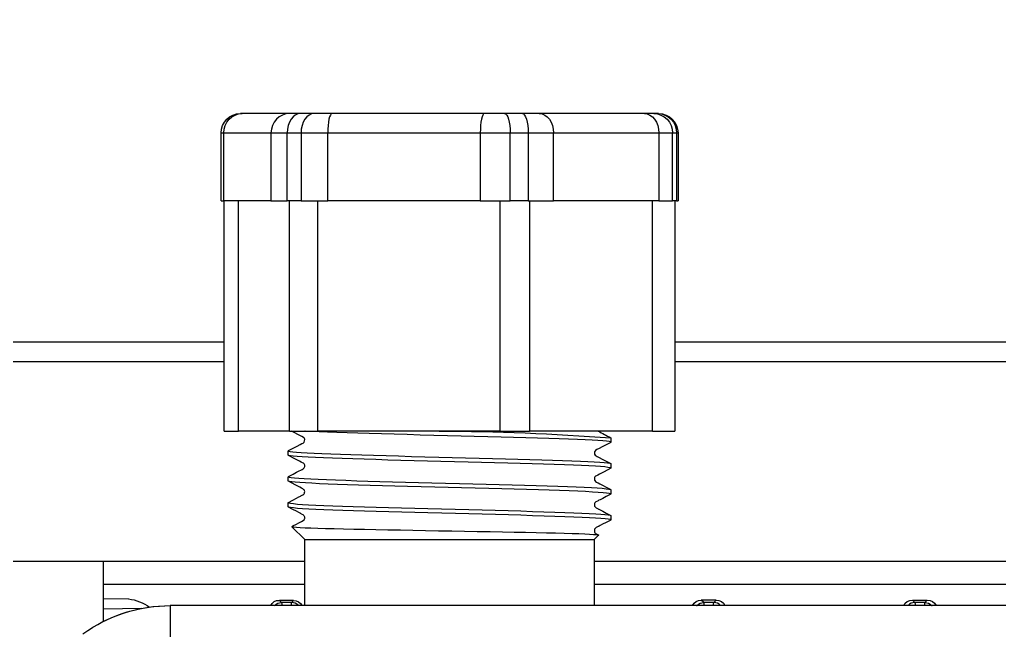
# Model space of a CAD drawing. Header units: millimetres. Extents: x -225363 to 347188, y -782467 to 813415.
# Drawn here: x 50936 to 50986.6, y 20671.1 to 20702.6 of the extents above; entities that cross this region are included whole.
import ezdxf

# ---------------------------------------------------------------- set-up
doc = ezdxf.new("R2010")
doc.units = ezdxf.units.MM

# ---------------------------------------------------------------- blocks, each defined once
blk = doc.blocks.new('MB bom')
at = {"color": 8, "linetype": 'Continuous'}
for p, q in [((-198914.151, 638637.541), (-198914.151, 638700.291)), ((-198903.851, 638630.346), (-198903.851, 638700.291)), ((-198902.851, 638699.291), (-198902.851, 638630.346)), ((-198916.451, 638694.727), (-198916.451, 638604.291)), ((-198915.351, 638626.176), (-198915.351, 638674.257)), ((-198916.437, 638643.605), (-198916.451, 638643.618)), ((-198916.375, 638643.529), (-198916.437, 638643.605)), ((-198916.329, 638643.443), (-198916.375, 638643.529)), ((-198916.3, 638643.349), (-198916.329, 638643.443)), ((-198916.291, 638643.251), (-198916.3, 638643.349)), ((-198916.166, 638643.376), (-198916.291, 638643.251)), ((-198916.291, 638643.251), (-198916.291, 638642.731)), ((-198916.168, 638642.608), (-198916.166, 638643.376)), ((-198916.3, 638642.634), (-198916.329, 638642.54)), ((-198916.291, 638642.731), (-198916.3, 638642.634)), ((-198916.291, 638642.731), (-198916.168, 638642.608)), ((-198916.437, 638642.378), (-198916.451, 638642.364)), ((-198916.375, 638642.453), (-198916.437, 638642.378)), ((-198916.329, 638642.54), (-198916.375, 638642.453)), ((-198914.151, 638626.176), (-198914.151, 638637.541)), ((-198916.451, 638632.718), (-198916.437, 638632.705)), ((-198916.437, 638632.705), (-198916.375, 638632.629)), ((-198916.375, 638632.629), (-198916.329, 638632.543)), ((-198916.329, 638632.543), (-198916.3, 638632.449)), ((-198916.3, 638632.449), (-198916.291, 638632.351)), ((-198916.168, 638632.474), (-198916.291, 638632.351)), ((-198916.291, 638632.351), (-198916.291, 638631.831)), ((-198916.168, 638632.474), (-198916.166, 638631.707)), ((-198916.437, 638631.478), (-198916.375, 638631.553)), ((-198916.375, 638631.553), (-198916.329, 638631.64)), ((-198916.329, 638631.64), (-198916.3, 638631.734)), ((-198916.3, 638631.734), (-198916.291, 638631.831)), ((-198916.291, 638631.831), (-198916.166, 638631.707)), ((-198916.451, 638631.464), (-198916.437, 638631.478)), ((-198895.544, 638630.433), (-198895.544, 638630.503)), ((-198892.044, 638630.503), (-198895.544, 638630.503)), ((-198892.044, 638630.433), (-198892.044, 638630.503)), ((-198895.544, 638630.346), (-198907.444, 638630.346)), ((-198907.444, 638629.18), (-198907.444, 638630.346)), ((-198892.044, 638630.433), (-198895.544, 638630.433)), ((-198895.544, 638630.433), (-198895.544, 638630.329)), ((-198895.544, 638630.329), (-198895.544, 638630.225)), ((-198895.544, 638629.51), (-198895.544, 638630.225)), ((-198895.544, 638630.225), (-198892.044, 638630.225)), ((-198891.849, 638630.414), (-198892.044, 638630.433)), ((-198892.044, 638630.225), (-198892.044, 638630.433)), ((-198891.849, 638630.206), (-198892.044, 638630.225)), ((-198892.044, 638629.51), (-198892.044, 638630.225)), ((-198891.661, 638630.359), (-198891.849, 638630.414)), ((-198891.661, 638630.151), (-198891.849, 638630.206)), ((-198891.488, 638630.268), (-198891.661, 638630.359)), ((-198891.488, 638630.06), (-198891.661, 638630.151)), ((-198891.336, 638630.147), (-198891.488, 638630.268)), ((-198891.336, 638629.939), (-198891.488, 638630.06)), ((-198891.212, 638629.999), (-198891.336, 638630.147)), ((-198891.12, 638629.83), (-198891.212, 638629.999)), ((-198895.544, 638629.51), (-198895.544, 638624.076)), ((-198892.044, 638629.51), (-198895.544, 638629.51)), ((-198891.849, 638629.496), (-198892.044, 638629.51)), ((-198892.044, 638624.076), (-198892.044, 638629.51)), ((-198891.661, 638629.454), (-198891.849, 638629.496)), ((-198891.212, 638629.791), (-198891.336, 638629.939)), ((-198891.12, 638629.622), (-198891.212, 638629.791)), ((-198891.063, 638629.647), (-198891.12, 638629.83)), ((-198891.063, 638629.439), (-198891.12, 638629.622)), ((-198891.044, 638629.456), (-198891.063, 638629.647)), ((-198891.044, 638629.503), (-198891.044, 638629.456)), ((-198907.444, 638629.18), (-198895.544, 638629.18)), ((-198907.444, 638629.18), (-198907.444, 638622.829)), ((-198891.488, 638629.386), (-198891.661, 638629.454)), ((-198891.336, 638629.294), (-198891.488, 638629.386)), ((-198891.212, 638629.182), (-198891.336, 638629.294)), ((-198891.12, 638629.055), (-198891.212, 638629.182)), ((-198891.063, 638628.916), (-198891.12, 638629.055)), ((-198891.044, 638629.248), (-198891.063, 638629.439)), ((-198891.044, 638629.456), (-198891.044, 638629.248)), ((-198891.044, 638629.248), (-198891.044, 638628.772)), ((-198891.044, 638628.772), (-198891.063, 638628.916)), ((-198891.044, 638628.772), (-198891.044, 638623.338)), ((-198912.035, 638627.028), (-198912.158, 638626.79)), ((-198911.802, 638627.037), (-198912.025, 638627.037)), ((-198912.025, 638627.032), (-198912.022, 638627.036)), ((-198912.022, 638627.036), (-198912.004, 638626.995)), ((-198912.004, 638626.995), (-198911.987, 638626.897)), ((-198911.799, 638627.036), (-198911.802, 638627.032)), ((-198911.782, 638626.995), (-198911.799, 638627.036)), ((-198911.671, 638626.795), (-198911.793, 638627.028)), ((-198911.763, 638626.893), (-198911.782, 638626.995)), ((-198910.698, 638627.028), (-198910.819, 638626.795)), ((-198910.465, 638627.037), (-198910.688, 638627.037)), ((-198910.688, 638627.031), (-198910.676, 638627.022)), ((-198910.676, 638627.022), (-198910.658, 638626.948)), ((-198910.658, 638626.948), (-198910.64, 638626.819)), ((-198910.45, 638627.013), (-198910.465, 638627.035)), ((-198910.33, 638626.787), (-198910.455, 638627.028)), ((-198910.432, 638626.932), (-198910.45, 638627.013)), ((-198909.36, 638627.028), (-198909.536, 638626.691)), ((-198909.128, 638627.037), (-198909.351, 638627.037)), ((-198909.351, 638627.032), (-198909.347, 638627.035)), ((-198909.347, 638627.035), (-198909.33, 638626.992)), ((-198909.33, 638626.992), (-198909.312, 638626.888)), ((-198909.121, 638627.032), (-198909.128, 638627.03)), ((-198909.103, 638626.976), (-198909.121, 638627.032)), ((-198908.91, 638626.627), (-198909.118, 638627.027)), ((-198909.085, 638626.863), (-198909.103, 638626.976)), ((-198908.023, 638627.028), (-198908.255, 638626.584)), ((-198907.791, 638627.037), (-198908.014, 638627.037)), ((-198908.014, 638627.032), (-198908, 638627.019)), ((-198908, 638627.019), (-198907.983, 638626.944)), ((-198907.983, 638626.944), (-198907.965, 638626.812)), ((-198912.343, 638626.436), (-198912.358, 638626.406)), ((-198912.315, 638626.49), (-198912.343, 638626.436)), ((-198912.252, 638626.611), (-198912.315, 638626.49)), ((-198912.158, 638626.79), (-198912.252, 638626.611)), ((-198911.987, 638626.897), (-198911.968, 638626.737)), ((-198911.968, 638626.737), (-198911.95, 638626.518)), ((-198911.95, 638626.518), (-198911.932, 638626.251)), ((-198911.745, 638626.732), (-198911.763, 638626.893)), ((-198911.727, 638626.518), (-198911.745, 638626.732)), ((-198911.709, 638626.252), (-198911.727, 638626.518)), ((-198911.577, 638626.614), (-198911.671, 638626.795)), ((-198911.51, 638626.485), (-198911.577, 638626.614)), ((-198911.477, 638626.422), (-198911.51, 638626.485)), ((-198910.981, 638626.485), (-198911.013, 638626.422)), ((-198910.913, 638626.614), (-198910.981, 638626.485)), ((-198910.819, 638626.795), (-198910.913, 638626.614)), ((-198910.64, 638626.819), (-198910.622, 638626.633)), ((-198910.622, 638626.633), (-198910.603, 638626.386)), ((-198910.414, 638626.789), (-198910.432, 638626.932)), ((-198910.395, 638626.587), (-198910.414, 638626.789)), ((-198910.377, 638626.335), (-198910.395, 638626.587)), ((-198910.232, 638626.598), (-198910.33, 638626.787)), ((-198910.161, 638626.463), (-198910.232, 638626.598)), ((-198910.119, 638626.381), (-198910.161, 638626.463)), ((-198909.664, 638626.446), (-198909.709, 638626.358)), ((-198909.536, 638626.691), (-198909.664, 638626.446)), ((-198909.312, 638626.888), (-198909.293, 638626.723)), ((-198909.293, 638626.723), (-198909.275, 638626.509)), ((-198909.275, 638626.509), (-198909.257, 638626.238)), ((-198909.067, 638626.694), (-198909.085, 638626.863)), ((-198909.049, 638626.462), (-198909.067, 638626.694)), ((-198909.03, 638626.175), (-198909.049, 638626.462)), ((-198908.788, 638626.394), (-198908.91, 638626.627)), ((-198908.255, 638626.584), (-198908.336, 638626.428)), ((-198907.965, 638626.812), (-198907.947, 638626.619)), ((-198907.947, 638626.619), (-198907.928, 638626.366)), ((-198913.044, 638626.176), (-198916.451, 638626.176)), ((-198912.815, 638626.405), (-198913.044, 638626.176)), ((-198913.044, 638611.236), (-198913.044, 638626.176)), ((-198912.808, 638626.408), (-198912.812, 638626.401)), ((-198912.796, 638626.373), (-198912.808, 638626.408)), ((-198912.773, 638626.342), (-198912.805, 638626.405)), ((-198912.785, 638626.284), (-198912.796, 638626.373)), ((-198912.772, 638626.137), (-198912.785, 638626.284)), ((-198912.74, 638626.279), (-198912.773, 638626.342)), ((-198912.76, 638625.935), (-198912.772, 638626.137)), ((-198912.748, 638625.686), (-198912.76, 638625.935)), ((-198912.711, 638626.237), (-198912.74, 638626.279)), ((-198912.686, 638626.215), (-198912.711, 638626.237)), ((-198912.66, 638626.199), (-198912.686, 638626.215)), ((-198912.633, 638626.189), (-198912.66, 638626.199)), ((-198912.608, 638626.183), (-198912.633, 638626.189)), ((-198912.544, 638626.185), (-198912.608, 638626.183)), ((-198912.506, 638626.198), (-198912.544, 638626.185)), ((-198912.492, 638626.206), (-198912.506, 638626.198)), ((-198912.469, 638626.222), (-198912.492, 638626.206)), ((-198912.421, 638626.285), (-198912.469, 638626.222)), ((-198912.37, 638626.384), (-198912.421, 638626.285)), ((-198912.358, 638626.406), (-198912.37, 638626.384)), ((-198911.932, 638626.251), (-198911.914, 638625.931)), ((-198911.914, 638625.931), (-198911.895, 638625.551)), ((-198911.69, 638625.921), (-198911.709, 638626.252)), ((-198911.466, 638626.401), (-198911.477, 638626.422)), ((-198911.459, 638626.388), (-198911.466, 638626.401)), ((-198911.436, 638626.342), (-198911.459, 638626.388)), ((-198911.398, 638626.269), (-198911.436, 638626.342)), ((-198911.359, 638626.222), (-198911.398, 638626.269)), ((-198911.332, 638626.203), (-198911.359, 638626.222)), ((-198911.315, 638626.195), (-198911.332, 638626.203)), ((-198911.27, 638626.183), (-198911.315, 638626.195)), ((-198911.213, 638626.184), (-198911.27, 638626.183)), ((-198911.182, 638626.192), (-198911.213, 638626.184)), ((-198911.142, 638626.214), (-198911.182, 638626.192)), ((-198911.094, 638626.265), (-198911.142, 638626.214)), ((-198911.055, 638626.342), (-198911.094, 638626.265)), ((-198911.037, 638626.376), (-198911.055, 638626.342)), ((-198911.013, 638626.422), (-198911.037, 638626.376)), ((-198910.603, 638626.386), (-198910.585, 638626.081)), ((-198910.585, 638626.081), (-198910.567, 638625.735)), ((-198910.359, 638626.032), (-198910.377, 638626.335)), ((-198910.34, 638625.664), (-198910.359, 638626.032)), ((-198910.096, 638626.337), (-198910.119, 638626.381)), ((-198910.076, 638626.299), (-198910.096, 638626.337)), ((-198910.038, 638626.238), (-198910.076, 638626.299)), ((-198909.992, 638626.202), (-198910.038, 638626.238)), ((-198909.971, 638626.192), (-198909.992, 638626.202)), ((-198909.933, 638626.183), (-198909.971, 638626.192)), ((-198909.874, 638626.184), (-198909.933, 638626.183)), ((-198909.84, 638626.194), (-198909.874, 638626.184)), ((-198909.802, 638626.216), (-198909.84, 638626.194)), ((-198909.772, 638626.245), (-198909.802, 638626.216)), ((-198909.743, 638626.293), (-198909.772, 638626.245)), ((-198909.709, 638626.358), (-198909.743, 638626.293)), ((-198909.257, 638626.238), (-198909.238, 638625.907)), ((-198909.012, 638625.841), (-198909.03, 638626.175)), ((-198908.771, 638626.362), (-198908.788, 638626.394)), ((-198908.758, 638626.336), (-198908.771, 638626.362)), ((-198908.724, 638626.27), (-198908.758, 638626.336)), ((-198908.691, 638626.228), (-198908.724, 638626.27)), ((-198908.631, 638626.192), (-198908.691, 638626.228)), ((-198908.598, 638626.183), (-198908.631, 638626.192)), ((-198908.517, 638626.189), (-198908.598, 638626.183)), ((-198908.439, 638626.241), (-198908.517, 638626.189)), ((-198908.393, 638626.318), (-198908.439, 638626.241)), ((-198908.336, 638626.428), (-198908.393, 638626.318)), ((-198907.928, 638626.366), (-198907.91, 638626.068)), ((-198907.91, 638626.068), (-198907.892, 638625.718)), ((-198912.736, 638625.39), (-198912.748, 638625.686)), ((-198911.895, 638625.551), (-198911.877, 638625.118)), ((-198911.672, 638625.54), (-198911.69, 638625.921)), ((-198911.654, 638625.119), (-198911.672, 638625.54)), ((-198910.567, 638625.735), (-198910.549, 638625.337)), ((-198910.322, 638625.249), (-198910.34, 638625.664)), ((-198909.238, 638625.907), (-198909.22, 638625.522)), ((-198909.22, 638625.522), (-198909.202, 638625.102)), ((-198908.994, 638625.461), (-198909.012, 638625.841)), ((-198908.976, 638625.018), (-198908.994, 638625.461)), ((-198907.892, 638625.718), (-198907.874, 638625.309)), ((-198912.724, 638625.03), (-198912.736, 638625.39)), ((-198912.712, 638624.625), (-198912.724, 638625.03)), ((-198911.877, 638625.118), (-198911.86, 638624.656)), ((-198911.637, 638624.657), (-198911.654, 638625.119)), ((-198910.549, 638625.337), (-198910.531, 638624.884)), ((-198910.305, 638624.796), (-198910.322, 638625.249)), ((-198909.202, 638625.102), (-198909.185, 638624.634)), ((-198908.959, 638624.532), (-198908.976, 638625.018)), ((-198907.874, 638625.309), (-198907.856, 638624.849)), ((-198912.701, 638624.186), (-198912.712, 638624.625)), ((-198911.86, 638624.656), (-198911.843, 638624.149)), ((-198911.62, 638624.135), (-198911.637, 638624.657)), ((-198910.531, 638624.884), (-198910.514, 638624.382)), ((-198910.288, 638624.305), (-198910.305, 638624.796)), ((-198909.185, 638624.634), (-198909.168, 638624.114)), ((-198908.942, 638624.015), (-198908.959, 638624.532)), ((-198907.856, 638624.849), (-198907.839, 638624.362)), ((-198912.689, 638623.71), (-198912.701, 638624.186)), ((-198911.843, 638624.149), (-198911.825, 638623.593)), ((-198911.602, 638623.577), (-198911.62, 638624.135)), ((-198910.514, 638624.382), (-198910.496, 638623.857)), ((-198910.27, 638623.755), (-198910.288, 638624.305)), ((-198909.168, 638624.114), (-198909.15, 638623.551)), ((-198908.924, 638623.465), (-198908.942, 638624.015)), ((-198907.839, 638624.362), (-198907.822, 638623.833)), ((-198895.544, 638622.768), (-198895.544, 638624.076)), ((-198895.544, 638624.076), (-198892.044, 638624.076)), ((-198891.849, 638624.062), (-198892.044, 638624.076)), ((-198892.044, 638622.768), (-198892.044, 638624.076)), ((-198891.661, 638624.02), (-198891.849, 638624.062)), ((-198891.488, 638623.952), (-198891.661, 638624.02)), ((-198891.336, 638623.86), (-198891.488, 638623.952)), ((-198912.677, 638623.18), (-198912.689, 638623.71)), ((-198911.825, 638623.593), (-198911.807, 638622.996)), ((-198911.584, 638622.997), (-198911.602, 638623.577)), ((-198910.496, 638623.857), (-198910.479, 638623.294)), ((-198910.252, 638623.172), (-198910.27, 638623.755)), ((-198909.15, 638623.551), (-198909.132, 638622.973)), ((-198908.906, 638622.861), (-198908.924, 638623.465)), ((-198907.822, 638623.833), (-198907.804, 638623.255)), ((-198891.212, 638623.748), (-198891.336, 638623.86)), ((-198891.12, 638623.62), (-198891.212, 638623.748)), ((-198891.063, 638623.482), (-198891.12, 638623.62)), ((-198891.044, 638623.338), (-198891.063, 638623.482)), ((-198912.665, 638622.621), (-198912.677, 638623.18)), ((-198911.807, 638622.996), (-198911.789, 638622.39)), ((-198911.566, 638622.391), (-198911.584, 638622.997)), ((-198910.479, 638623.294), (-198910.46, 638622.685)), ((-198910.234, 638622.57), (-198910.252, 638623.172)), ((-198909.132, 638622.973), (-198909.114, 638622.362)), ((-198907.804, 638623.255), (-198907.785, 638622.639)), ((-198891.044, 638623.338), (-198891.044, 638622.466)), ((-198912.653, 638622.044), (-198912.665, 638622.621)), ((-198911.789, 638622.39), (-198911.77, 638621.754)), ((-198911.547, 638621.736), (-198911.566, 638622.391)), ((-198910.46, 638622.685), (-198910.442, 638622.042)), ((-198910.216, 638621.946), (-198910.234, 638622.57)), ((-198908.887, 638622.231), (-198908.906, 638622.861)), ((-198907.785, 638622.639), (-198907.767, 638622.018)), ((-198895.544, 638622.829), (-198907.444, 638622.829)), ((-198907.444, 638621.329), (-198907.444, 638622.829)), ((-198895.544, 638622.768), (-198895.544, 638622.306)), ((-198892.044, 638622.768), (-198895.544, 638622.768)), ((-198891.849, 638622.762), (-198892.044, 638622.768)), ((-198892.044, 638621.844), (-198892.044, 638622.768)), ((-198891.661, 638622.745), (-198891.849, 638622.762)), ((-198891.488, 638622.717), (-198891.661, 638622.745)), ((-198891.336, 638622.68), (-198891.488, 638622.717)), ((-198891.212, 638622.634), (-198891.336, 638622.68)), ((-198891.12, 638622.581), (-198891.212, 638622.634)), ((-198891.063, 638622.525), (-198891.12, 638622.581)), ((-198891.044, 638622.466), (-198891.063, 638622.525)), ((-198891.044, 638622.466), (-198891.044, 638621.542)), ((-198912.641, 638621.448), (-198912.653, 638622.044)), ((-198910.442, 638622.042), (-198910.424, 638621.399)), ((-198910.197, 638621.276), (-198910.216, 638621.946)), ((-198909.114, 638622.362), (-198909.095, 638621.711)), ((-198908.869, 638621.59), (-198908.887, 638622.231)), ((-198907.767, 638622.018), (-198907.749, 638621.369)), ((-198895.544, 638622.306), (-198895.544, 638621.844)), ((-198912.629, 638620.8), (-198912.641, 638621.448)), ((-198911.77, 638621.754), (-198911.752, 638621.083)), ((-198911.528, 638621.064), (-198911.547, 638621.736)), ((-198910.424, 638621.399), (-198910.405, 638620.732)), ((-198909.095, 638621.711), (-198909.077, 638621.033)), ((-198908.851, 638620.933), (-198908.869, 638621.59)), ((-198895.544, 638620.293), (-198895.544, 638621.844)), ((-198895.544, 638621.844), (-198892.044, 638621.844)), ((-198891.849, 638621.838), (-198892.044, 638621.844)), ((-198892.044, 638620.293), (-198892.044, 638621.844)), ((-198891.661, 638621.821), (-198891.849, 638621.838)), ((-198891.488, 638621.793), (-198891.661, 638621.821)), ((-198891.336, 638621.756), (-198891.488, 638621.793)), ((-198891.212, 638621.71), (-198891.336, 638621.756)), ((-198891.12, 638621.657), (-198891.212, 638621.71)), ((-198891.063, 638621.601), (-198891.12, 638621.657)), ((-198891.044, 638621.542), (-198891.063, 638621.601)), ((-198891.044, 638621.542), (-198891.044, 638620.507)), ((-198911.752, 638621.083), (-198911.733, 638620.389)), ((-198911.51, 638620.39), (-198911.528, 638621.064)), ((-198910.179, 638620.592), (-198910.197, 638621.276)), ((-198909.077, 638621.033), (-198909.059, 638620.363)), ((-198908.832, 638620.236), (-198908.851, 638620.933)), ((-198907.749, 638621.369), (-198907.73, 638620.687)), ((-198907.444, 638621.331), (-198907.444, 638611.889)), ((-198907.444, 638621.329), (-198895.544, 638621.329)), ((-198912.617, 638620.141), (-198912.629, 638620.8)), ((-198911.733, 638620.389), (-198911.716, 638619.708)), ((-198911.493, 638619.709), (-198911.51, 638620.39)), ((-198910.405, 638620.732), (-198910.387, 638620.037)), ((-198910.161, 638619.909), (-198910.179, 638620.592)), ((-198909.059, 638620.363), (-198909.041, 638619.677)), ((-198907.73, 638620.687), (-198907.712, 638619.986)), ((-198891.212, 638620.388), (-198891.336, 638620.356)), ((-198891.12, 638620.425), (-198891.212, 638620.388)), ((-198891.063, 638620.466), (-198891.12, 638620.425)), ((-198891.044, 638620.507), (-198891.063, 638620.466)), ((-198891.044, 638620.507), (-198891.044, 638612.635)), ((-198912.605, 638619.484), (-198912.617, 638620.141)), ((-198910.387, 638620.037), (-198910.369, 638619.326)), ((-198910.144, 638619.222), (-198910.161, 638619.909)), ((-198908.814, 638619.533), (-198908.832, 638620.236)), ((-198907.712, 638619.986), (-198907.694, 638619.3)), ((-198895.544, 638620.293), (-198895.544, 638612.42)), ((-198892.044, 638620.293), (-198895.544, 638620.293)), ((-198891.849, 638620.297), (-198892.044, 638620.293)), ((-198892.044, 638612.42), (-198892.044, 638620.293)), ((-198891.661, 638620.309), (-198891.849, 638620.297)), ((-198891.488, 638620.329), (-198891.661, 638620.309)), ((-198891.336, 638620.356), (-198891.488, 638620.329)), ((-198912.594, 638618.825), (-198912.605, 638619.484)), ((-198911.716, 638619.708), (-198911.698, 638619.015)), ((-198911.475, 638618.996), (-198911.493, 638619.709)), ((-198909.041, 638619.677), (-198909.023, 638618.969)), ((-198908.797, 638618.839), (-198908.814, 638619.533)), ((-198911.698, 638619.015), (-198911.681, 638618.305)), ((-198911.458, 638618.286), (-198911.475, 638618.996)), ((-198910.369, 638619.326), (-198910.352, 638618.637)), ((-198910.126, 638618.507), (-198910.144, 638619.222)), ((-198909.023, 638618.969), (-198909.006, 638618.253)), ((-198907.694, 638619.3), (-198907.677, 638618.605)), ((-198912.582, 638618.141), (-198912.594, 638618.825)), ((-198910.352, 638618.637), (-198910.335, 638617.942)), ((-198910.108, 638617.798), (-198910.126, 638618.507)), ((-198908.78, 638618.149), (-198908.797, 638618.839)), ((-198907.677, 638618.605), (-198907.66, 638617.896)), ((-198912.57, 638617.464), (-198912.582, 638618.141)), ((-198911.681, 638618.305), (-198911.663, 638617.592)), ((-198911.44, 638617.594), (-198911.458, 638618.286)), ((-198910.335, 638617.942), (-198910.317, 638617.239)), ((-198909.006, 638618.253), (-198908.988, 638617.566)), ((-198908.762, 638617.438), (-198908.78, 638618.149)), ((-198907.66, 638617.896), (-198907.642, 638617.188)), ((-198912.559, 638616.81), (-198912.57, 638617.464)), ((-198911.663, 638617.592), (-198911.645, 638616.913)), ((-198911.423, 638616.914), (-198911.44, 638617.594)), ((-198910.091, 638617.111), (-198910.108, 638617.798)), ((-198908.988, 638617.566), (-198908.971, 638616.882)), ((-198908.744, 638616.742), (-198908.762, 638617.438)), ((-198911.645, 638616.913), (-198911.627, 638616.241)), ((-198911.404, 638616.223), (-198911.423, 638616.914)), ((-198910.317, 638617.239), (-198910.299, 638616.541)), ((-198910.073, 638616.44), (-198910.091, 638617.111)), ((-198908.971, 638616.882), (-198908.952, 638616.197)), ((-198907.642, 638617.188), (-198907.624, 638616.515)), ((-198912.547, 638616.172), (-198912.559, 638616.81)), ((-198910.299, 638616.541), (-198910.28, 638615.882)), ((-198910.054, 638615.761), (-198910.073, 638616.44)), ((-198908.726, 638616.074), (-198908.744, 638616.742)), ((-198907.624, 638616.515), (-198907.606, 638615.853)), ((-198912.534, 638615.522), (-198912.547, 638616.172)), ((-198911.627, 638616.241), (-198911.609, 638615.572)), ((-198911.385, 638615.554), (-198911.404, 638616.223)), ((-198910.28, 638615.882), (-198910.262, 638615.239)), ((-198908.952, 638616.197), (-198908.933, 638615.525)), ((-198908.708, 638615.428), (-198908.726, 638616.074)), ((-198907.606, 638615.853), (-198907.587, 638615.197)), ((-198912.522, 638614.9), (-198912.534, 638615.522)), ((-198911.609, 638615.572), (-198911.59, 638614.922)), ((-198911.367, 638614.923), (-198911.385, 638615.554)), ((-198910.036, 638615.108), (-198910.054, 638615.761)), ((-198908.933, 638615.525), (-198908.915, 638614.898)), ((-198908.689, 638614.783), (-198908.708, 638615.428)), ((-198912.51, 638614.318), (-198912.522, 638614.9)), ((-198911.59, 638614.922), (-198911.572, 638614.32)), ((-198911.349, 638614.321), (-198911.367, 638614.923)), ((-198910.262, 638615.239), (-198910.244, 638614.606)), ((-198910.017, 638614.494), (-198910.036, 638615.108)), ((-198908.915, 638614.898), (-198908.897, 638614.294)), ((-198907.587, 638615.197), (-198907.568, 638614.561)), ((-198912.498, 638613.77), (-198912.51, 638614.318)), ((-198911.572, 638614.32), (-198911.554, 638613.745)), ((-198911.331, 638613.73), (-198911.349, 638614.321)), ((-198910.244, 638614.606), (-198910.225, 638613.999)), ((-198910, 638613.913), (-198910.017, 638614.494)), ((-198908.897, 638614.294), (-198908.879, 638613.708)), ((-198908.671, 638614.172), (-198908.689, 638614.783)), ((-198907.568, 638614.561), (-198907.551, 638613.977)), ((-198910.225, 638613.999), (-198910.208, 638613.446)), ((-198909.981, 638613.346), (-198910, 638613.913)), ((-198908.653, 638613.605), (-198908.671, 638614.172)), ((-198907.551, 638613.977), (-198907.533, 638613.422)), ((-198912.487, 638613.234), (-198912.498, 638613.77)), ((-198911.554, 638613.745), (-198911.536, 638613.193)), ((-198911.313, 638613.179), (-198911.331, 638613.73)), ((-198910.208, 638613.446), (-198910.19, 638612.926)), ((-198909.964, 638612.823), (-198909.981, 638613.346)), ((-198908.879, 638613.708), (-198908.861, 638613.155)), ((-198908.636, 638613.077), (-198908.653, 638613.605)), ((-198907.533, 638613.422), (-198907.515, 638612.893)), ((-198912.475, 638612.742), (-198912.487, 638613.234)), ((-198911.536, 638613.193), (-198911.519, 638612.678)), ((-198911.296, 638612.678), (-198911.313, 638613.179)), ((-198910.19, 638612.926), (-198910.173, 638612.436)), ((-198909.947, 638612.352), (-198909.964, 638612.823)), ((-198908.861, 638613.155), (-198908.844, 638612.66)), ((-198908.618, 638612.571), (-198908.636, 638613.077)), ((-198907.515, 638612.893), (-198907.498, 638612.402)), ((-198912.464, 638612.303), (-198912.475, 638612.742)), ((-198912.452, 638611.91), (-198912.464, 638612.303)), ((-198911.519, 638612.678), (-198911.502, 638612.222)), ((-198911.279, 638612.223), (-198911.296, 638612.678)), ((-198910.173, 638612.436), (-198910.155, 638611.989)), ((-198909.929, 638611.927), (-198909.947, 638612.352)), ((-198908.844, 638612.66), (-198908.827, 638612.203)), ((-198908.6, 638612.113), (-198908.618, 638612.571)), ((-198907.498, 638612.402), (-198907.48, 638611.973)), ((-198895.544, 638611.041), (-198895.544, 638612.42)), ((-198895.544, 638612.42), (-198892.044, 638612.42)), ((-198891.849, 638612.424), (-198892.044, 638612.42)), ((-198892.044, 638611.041), (-198892.044, 638612.42)), ((-198891.661, 638612.436), (-198891.849, 638612.424)), ((-198891.488, 638612.456), (-198891.661, 638612.436)), ((-198891.336, 638612.483), (-198891.488, 638612.456)), ((-198891.212, 638612.516), (-198891.336, 638612.483)), ((-198891.12, 638612.553), (-198891.212, 638612.516)), ((-198891.063, 638612.593), (-198891.12, 638612.553)), ((-198891.044, 638612.635), (-198891.063, 638612.593)), ((-198891.044, 638612.635), (-198891.044, 638611.716)), ((-198912.44, 638611.55), (-198912.452, 638611.91)), ((-198911.502, 638612.222), (-198911.484, 638611.809)), ((-198911.484, 638611.809), (-198911.466, 638611.436)), ((-198911.261, 638611.798), (-198911.279, 638612.223)), ((-198911.242, 638611.427), (-198911.261, 638611.798)), ((-198910.155, 638611.989), (-198910.137, 638611.604)), ((-198909.911, 638611.537), (-198909.929, 638611.927)), ((-198908.827, 638612.203), (-198908.809, 638611.783)), ((-198908.809, 638611.783), (-198908.79, 638611.411)), ((-198908.583, 638611.712), (-198908.6, 638612.113)), ((-198907.48, 638611.973), (-198907.463, 638611.587)), ((-198895.544, 638611.889), (-198907.444, 638611.889)), ((-198907.444, 638610.439), (-198907.444, 638611.889)), ((-198912.427, 638611.245), (-198912.44, 638611.55)), ((-198911.466, 638611.436), (-198911.447, 638611.114)), ((-198911.224, 638611.114), (-198911.242, 638611.427)), ((-198910.137, 638611.604), (-198910.119, 638611.266)), ((-198910.119, 638611.266), (-198910.101, 638610.973)), ((-198909.893, 638611.202), (-198909.911, 638611.537)), ((-198908.79, 638611.411), (-198908.772, 638611.103)), ((-198908.565, 638611.361), (-198908.583, 638611.712)), ((-198908.546, 638611.051), (-198908.565, 638611.361)), ((-198907.463, 638611.587), (-198907.444, 638611.245)), ((-198891.212, 638611.341), (-198891.336, 638611.239)), ((-198891.12, 638611.458), (-198891.212, 638611.341)), ((-198891.063, 638611.584), (-198891.12, 638611.458)), ((-198891.044, 638611.716), (-198891.063, 638611.584)), ((-198891.044, 638611.716), (-198891.044, 638610.999)), ((-198916.451, 638611.236), (-198913.044, 638611.236)), ((-198916.451, 638610.918), (-198916.437, 638610.905)), ((-198916.437, 638610.905), (-198916.375, 638610.829)), ((-198916.375, 638610.829), (-198916.329, 638610.743)), ((-198915.351, 638600.825), (-198915.351, 638611.236)), ((-198914.151, 638574.791), (-198914.151, 638611.236)), ((-198913.044, 638611.236), (-198912.375, 638610.568)), ((-198912.415, 638610.999), (-198912.427, 638611.245)), ((-198912.404, 638610.808), (-198912.415, 638610.999)), ((-198912.391, 638610.666), (-198912.404, 638610.808)), ((-198912.34, 638610.617), (-198912.245, 638610.798)), ((-198912.245, 638610.798), (-198912.178, 638610.927)), ((-198912.178, 638610.927), (-198912.145, 638610.99)), ((-198912.145, 638610.99), (-198912.121, 638611.036)), ((-198912.121, 638611.036), (-198912.104, 638611.07)), ((-198912.104, 638611.07), (-198912.064, 638611.147)), ((-198912.064, 638611.147), (-198912.017, 638611.198)), ((-198912.017, 638611.198), (-198911.977, 638611.219)), ((-198911.977, 638611.219), (-198911.947, 638611.228)), ((-198911.947, 638611.228), (-198911.89, 638611.229)), ((-198911.89, 638611.229), (-198911.845, 638611.217)), ((-198911.845, 638611.217), (-198911.828, 638611.209)), ((-198911.828, 638611.209), (-198911.8, 638611.19)), ((-198911.8, 638611.19), (-198911.761, 638611.143)), ((-198911.761, 638611.143), (-198911.723, 638611.07)), ((-198911.723, 638611.07), (-198911.7, 638611.024)), ((-198911.7, 638611.024), (-198911.692, 638611.011)), ((-198911.692, 638611.011), (-198911.682, 638610.99)), ((-198911.682, 638610.99), (-198911.649, 638610.927)), ((-198911.649, 638610.927), (-198911.582, 638610.798)), ((-198911.582, 638610.798), (-198911.488, 638610.617)), ((-198911.447, 638611.114), (-198911.429, 638610.856)), ((-198911.429, 638610.856), (-198911.411, 638610.651)), ((-198911.206, 638610.856), (-198911.224, 638611.114)), ((-198911.187, 638610.646), (-198911.206, 638610.856)), ((-198911, 638610.622), (-198910.907, 638610.801)), ((-198910.907, 638610.801), (-198910.843, 638610.923)), ((-198910.843, 638610.923), (-198910.816, 638610.976)), ((-198910.816, 638610.976), (-198910.8, 638611.006)), ((-198910.8, 638611.006), (-198910.789, 638611.028)), ((-198910.789, 638611.028), (-198910.738, 638611.127)), ((-198910.738, 638611.127), (-198910.689, 638611.191)), ((-198910.689, 638611.191), (-198910.667, 638611.206)), ((-198910.667, 638611.206), (-198910.653, 638611.214)), ((-198910.653, 638611.214), (-198910.615, 638611.227)), ((-198910.615, 638611.227), (-198910.551, 638611.229)), ((-198910.551, 638611.229), (-198910.525, 638611.223)), ((-198910.525, 638611.223), (-198910.499, 638611.213)), ((-198910.499, 638611.213), (-198910.472, 638611.197)), ((-198910.472, 638611.197), (-198910.448, 638611.175)), ((-198910.448, 638611.175), (-198910.418, 638611.133)), ((-198910.418, 638611.133), (-198910.386, 638611.07)), ((-198910.386, 638611.07), (-198910.341, 638610.983)), ((-198910.341, 638610.983), (-198910.211, 638610.733)), ((-198910.101, 638610.973), (-198910.082, 638610.736)), ((-198909.874, 638610.926), (-198909.893, 638611.202)), ((-198909.856, 638610.706), (-198909.874, 638610.926)), ((-198909.661, 638610.625), (-198909.564, 638610.811)), ((-198909.564, 638610.811), (-198909.496, 638610.943)), ((-198909.496, 638610.943), (-198909.455, 638611.021)), ((-198909.455, 638611.021), (-198909.435, 638611.06)), ((-198909.435, 638611.06), (-198909.417, 638611.095)), ((-198909.417, 638611.095), (-198909.384, 638611.156)), ((-198909.384, 638611.156), (-198909.339, 638611.2)), ((-198909.339, 638611.2), (-198909.269, 638611.229)), ((-198909.269, 638611.229), (-198909.207, 638611.228)), ((-198909.207, 638611.228), (-198909.172, 638611.218)), ((-198909.172, 638611.218), (-198909.134, 638611.196)), ((-198909.134, 638611.196), (-198909.103, 638611.167)), ((-198909.103, 638611.167), (-198909.075, 638611.12)), ((-198909.075, 638611.12), (-198909.041, 638611.054)), ((-198909.041, 638611.054), (-198908.995, 638610.966)), ((-198908.995, 638610.966), (-198908.868, 638610.721)), ((-198908.772, 638611.103), (-198908.754, 638610.846)), ((-198908.754, 638610.846), (-198908.736, 638610.639)), ((-198908.527, 638610.799), (-198908.546, 638611.051)), ((-198908.509, 638610.608), (-198908.527, 638610.799)), ((-198908.319, 638610.636), (-198908.213, 638610.839)), ((-198908.213, 638610.839), (-198908.132, 638610.995)), ((-198908.132, 638610.995), (-198908.087, 638611.082)), ((-198908.087, 638611.082), (-198908.055, 638611.144)), ((-198908.055, 638611.144), (-198908.008, 638611.197)), ((-198908.008, 638611.197), (-198907.941, 638611.227)), ((-198907.941, 638611.227), (-198907.872, 638611.228)), ((-198907.872, 638611.228), (-198907.818, 638611.21)), ((-198907.818, 638611.21), (-198907.794, 638611.194)), ((-198907.794, 638611.194), (-198907.766, 638611.167)), ((-198907.766, 638611.167), (-198907.718, 638611.082)), ((-198907.718, 638611.082), (-198907.631, 638610.913)), ((-198907.631, 638610.913), (-198907.51, 638610.681)), ((-198907.444, 638611.245), (-198907.444, 638611.238)), ((-198895.544, 638611.041), (-198895.544, 638610.683)), ((-198892.044, 638611.041), (-198895.544, 638611.041)), ((-198891.849, 638611.054), (-198892.044, 638611.041)), ((-198892.044, 638610.325), (-198892.044, 638611.041)), ((-198891.661, 638611.093), (-198891.849, 638611.054)), ((-198891.488, 638611.155), (-198891.661, 638611.093)), ((-198891.336, 638611.239), (-198891.488, 638611.155)), ((-198891.063, 638610.868), (-198891.12, 638610.741)), ((-198891.044, 638610.999), (-198891.063, 638610.868)), ((-198891.044, 638610.999), (-198891.044, 638610.442)), ((-198916.329, 638610.743), (-198916.3, 638610.649)), ((-198916.3, 638610.649), (-198916.291, 638610.551)), ((-198916.188, 638610.654), (-198916.291, 638610.551)), ((-198916.291, 638610.551), (-198916.291, 638610.031)), ((-198916.188, 638610.654), (-198916.179, 638609.92)), ((-198912.38, 638610.585), (-198912.391, 638610.666)), ((-198912.372, 638610.571), (-198912.38, 638610.585)), ((-198912.364, 638610.571), (-198912.34, 638610.617)), ((-198911.488, 638610.617), (-198911.366, 638610.384)), ((-198911.411, 638610.651), (-198911.392, 638610.499)), ((-198911.392, 638610.499), (-198911.374, 638610.406)), ((-198911.374, 638610.406), (-198911.357, 638610.375)), ((-198911.357, 638610.375), (-198911.357, 638610.376)), ((-198911.357, 638610.375), (-198911.134, 638610.375)), ((-198911.169, 638610.496), (-198911.187, 638610.646)), ((-198911.151, 638610.407), (-198911.169, 638610.496)), ((-198911.134, 638610.375), (-198911.151, 638610.407)), ((-198911.134, 638610.376), (-198911.134, 638610.375)), ((-198911.124, 638610.384), (-198911, 638610.622)), ((-198910.211, 638610.733), (-198910.029, 638610.384)), ((-198910.082, 638610.736), (-198910.064, 638610.563)), ((-198910.064, 638610.563), (-198910.046, 638610.444)), ((-198910.046, 638610.444), (-198910.028, 638610.383)), ((-198910.028, 638610.383), (-198910.02, 638610.383)), ((-198910.02, 638610.375), (-198909.797, 638610.375)), ((-198909.838, 638610.536), (-198909.856, 638610.706)), ((-198909.82, 638610.427), (-198909.838, 638610.536)), ((-198909.802, 638610.378), (-198909.82, 638610.427)), ((-198909.797, 638610.381), (-198909.802, 638610.378)), ((-198909.787, 638610.385), (-198909.661, 638610.625)), ((-198908.868, 638610.721), (-198908.692, 638610.384)), ((-198908.736, 638610.639), (-198908.717, 638610.49)), ((-198908.717, 638610.49), (-198908.7, 638610.404)), ((-198908.7, 638610.404), (-198908.683, 638610.375)), ((-198908.683, 638610.375), (-198908.683, 638610.375)), ((-198908.683, 638610.375), (-198908.46, 638610.375)), ((-198908.492, 638610.474), (-198908.509, 638610.608)), ((-198908.474, 638610.394), (-198908.492, 638610.474)), ((-198908.46, 638610.38), (-198908.474, 638610.394)), ((-198908.45, 638610.385), (-198908.319, 638610.636)), ((-198907.51, 638610.681), (-198907.444, 638610.554)), ((-198907.444, 638610.439), (-198895.544, 638610.439)), ((-198907.444, 638610.439), (-198907.444, 638607.806)), ((-198895.544, 638610.683), (-198895.544, 638610.325)), ((-198895.544, 638609.488), (-198895.544, 638610.325)), ((-198895.544, 638610.325), (-198892.044, 638610.325)), ((-198891.849, 638610.338), (-198892.044, 638610.325)), ((-198892.044, 638609.488), (-198892.044, 638610.325)), ((-198891.661, 638610.377), (-198891.849, 638610.338)), ((-198891.488, 638610.439), (-198891.661, 638610.377)), ((-198891.336, 638610.523), (-198891.488, 638610.439)), ((-198891.212, 638610.625), (-198891.336, 638610.523)), ((-198891.12, 638610.741), (-198891.212, 638610.625)), ((-198891.063, 638610.256), (-198891.12, 638610.077)), ((-198891.044, 638610.442), (-198891.063, 638610.256)), ((-198891.044, 638610.442), (-198891.044, 638608.003)), ((-198916.437, 638609.678), (-198916.375, 638609.753)), ((-198916.375, 638609.753), (-198916.329, 638609.84)), ((-198916.329, 638609.84), (-198916.3, 638609.934)), ((-198916.3, 638609.934), (-198916.291, 638610.031)), ((-198916.291, 638610.031), (-198916.179, 638609.92)), ((-198891.336, 638609.768), (-198891.488, 638609.649)), ((-198891.212, 638609.912), (-198891.336, 638609.768)), ((-198891.12, 638610.077), (-198891.212, 638609.912)), ((-198916.451, 638609.664), (-198916.437, 638609.678)), ((-198895.544, 638609.488), (-198895.544, 638607.05)), ((-198892.044, 638609.488), (-198895.544, 638609.488)), ((-198891.849, 638609.507), (-198892.044, 638609.488)), ((-198892.044, 638607.05), (-198892.044, 638609.488)), ((-198891.661, 638609.561), (-198891.849, 638609.507)), ((-198891.488, 638609.649), (-198891.661, 638609.561)), ((-198907.444, 638607.806), (-198895.544, 638607.806)), ((-198907.444, 638607.066), (-198907.444, 638607.806)), ((-198891.12, 638607.638), (-198891.063, 638607.817)), ((-198891.063, 638607.817), (-198891.044, 638608.003)), ((-198891.044, 638608.003), (-198891.044, 638607.909)), ((-198891.661, 638607.122), (-198891.488, 638607.211)), ((-198891.488, 638607.211), (-198891.336, 638607.329)), ((-198891.336, 638607.329), (-198891.212, 638607.473)), ((-198891.212, 638607.473), (-198891.12, 638607.638)), ((-198907.444, 638607.066), (-198895.544, 638607.066)), ((-198903.851, 638574.791), (-198903.851, 638607.066)), ((-198902.851, 638607.066), (-198902.851, 638575.791)), ((-198895.544, 638606.909), (-198895.544, 638607.05)), ((-198895.544, 638607.05), (-198892.044, 638607.05)), ((-198895.544, 638606.909), (-198892.044, 638606.909)), ((-198892.044, 638607.05), (-198891.849, 638607.068)), ((-198892.044, 638606.909), (-198892.044, 638607.05)), ((-198891.849, 638607.068), (-198891.661, 638607.122)), ((-198916.451, 638604.291), (-198918.578, 638604.291)), ((-198916.626, 638600.825), (-198916.591, 638602.825)), ((-198916.103, 638602.14), (-198916.126, 638600.825)), ((-198914.151, 638600.825), (-198917.269, 638600.825))]:
    blk.add_line(p, q, dxfattribs=at)
for centre, radius, start, end in [((-198916.667, 638643.379), 0.501, 359.6079, 64.4567), ((-198916.473, 638644.346), 1.11, 271.096, 279.4288), ((-198916.419, 638642.216), 0.531, 76.0058, 93.4694), ((-198916.669, 638642.607), 0.502, 295.7609, 0.1634), ((-198916.663, 638632.478), 0.495, 359.5995, 64.7207), ((-198916.473, 638633.446), 1.11, 271.096, 279.4288), ((-198916.419, 638631.316), 0.531, 76.0058, 93.4694), ((-198916.641, 638631.695), 0.475, 293.5404, 1.3939), ((-198892.044, 638629.503), 1, 0, 90), ((-199028.933, 638617.848), 121.49, 0.15105, 4.33731), ((-199146.133, 638502.631), 268.861, 27.40415, 27.55999), ((-198916.688, 638610.65), 0.5, 0.4724, 61.7608), ((-198916.473, 638611.646), 1.11, 271.096, 279.4288), ((-198916.419, 638609.516), 0.531, 76.0058, 93.4694), ((-198916.642, 638609.895), 0.463, 294.2798, 3.005), ((-198892.044, 638607.909), 1, 270, 0), ((-198924.201, 638604.291), 7.749, 324.3742, 0), ((-198924.2, 638604.291), 7.749, 326.6011, 0), ((-198918.555, 638601.797), 2.476, 7.9604, 35.152)]:
    blk.add_arc(centre, radius, start, end, dxfattribs=at)
blk = doc.blocks.new('PMBCB')
h = blk.add_hatch()
h.set_pattern_fill('BTCT2', color=8, scale=30, pattern_type=2)
h.set_pattern_definition([(50, (-27194.2, -11189.96), (215.17805, -18.8256), [22.5, -247.5]), (355, (-27194.2, -11189.96), (-41.6254, 225.6576), [18, -198]), (100.4514, (-27176.26, -11191.53), (173.5528, 206.8319), [19.122, -210.3426]), (46.1842, (-27194.2, -11129.96), (320.1723, -49.6557), [33.75, -371.25]), (96.6356, (-27167.5, -11134.1), (280.3988, 292.2354), [28.683, -315.514]), (351.1842, (-27194.2, -11129.96), (280.3986, 292.2356), [27, -297]), (21, (-27164.2, -11144.96), (179.0721, -120.7857), [22.5, -247.5]), (326, (-27164.2, -11144.96), (72.9946, 217.545), [18, -198]), (71.4514, (-27149.27, -11155.03), (252.0668, 96.7591), [19.122, -210.3426]), (37.5, (-27194.194, -11189.96), (3.64796, 99.86816), [0, -195.6, 0, -201, 0, -198.75]), (7.5, (-27194.19, -11189.96), (78.92086, 118.3235), [0, -114.6, 0, -191.1, 0, -75.75]), (327.5, (-27261.094, -11189.96), (160.14673, -6.76646), [0, -75, 0, -234, 0, -310.5]), (317.5, (-27291.1, -11189.96), (174.95585, 30.0315), [0, -97.5, 0, -155.4, 0, -220.5]), (45, (-27194.19, -11189.96), (-63.6396, 63.6396), []), (45, (-27194.19, -11168.96), (-63.6396, 63.6396), [])])
h.paths.add_polyline_path([(6600, 2700), (-2900, 2700), (-2900, -200), (6600, -200)])
h.paths.add_polyline_path([(5000, 2500), (5000, 0), (0, 0), (0, 2500)], flags=16)
h.paths.add_polyline_path([(5200, 2500), (6400, 2500), (6400, 0), (5200, 0)], flags=16)
h.paths.add_polyline_path([(-200, 2500), (-200, 0), (-2700, 0), (-2700, 2500)], flags=16)
h.paths.add_polyline_path([(5350.968, 389.341), (6075.73, 389.341), (6075.73, 539.341), (5350.968, 539.341)], flags=0)
h.paths.add_polyline_path([(5451.738, 547.351), (5986.024, 547.351), (5986.024, 775.923), (5451.738, 775.923)], flags=0)
h.paths.add_polyline_path([(4155.052, 389.341), (4879.814, 389.341), (4879.814, 539.341), (4155.052, 539.341)], flags=0)
h.paths.add_polyline_path([(4255.822, 547.351), (4790.108, 547.351), (4790.108, 775.923), (4255.822, 775.923)], flags=0)
h.paths.add_polyline_path([(-1032.124, 389.341), (-307.362, 389.341), (-307.362, 539.341), (-1032.124, 539.341)], flags=0)
h.paths.add_polyline_path([(-931.354, 547.351), (-397.069, 547.351), (-397.069, 775.923), (-931.354, 775.923)], flags=0)
at = {"color": 8, "xscale": -0.998699011935332, "yscale": 0.998699011935332, "zscale": 0.998699011935332, "rotation": 270}
blk.add_blockref('MB bom', (-637462.743, 200790.955), dxfattribs=at)

msp = doc.modelspace()

# ---------------------------------------------------------------- block references
msp.add_blockref('PMBCB', (50633.078, 18539.09))

doc.saveas('drawing.dxf')
